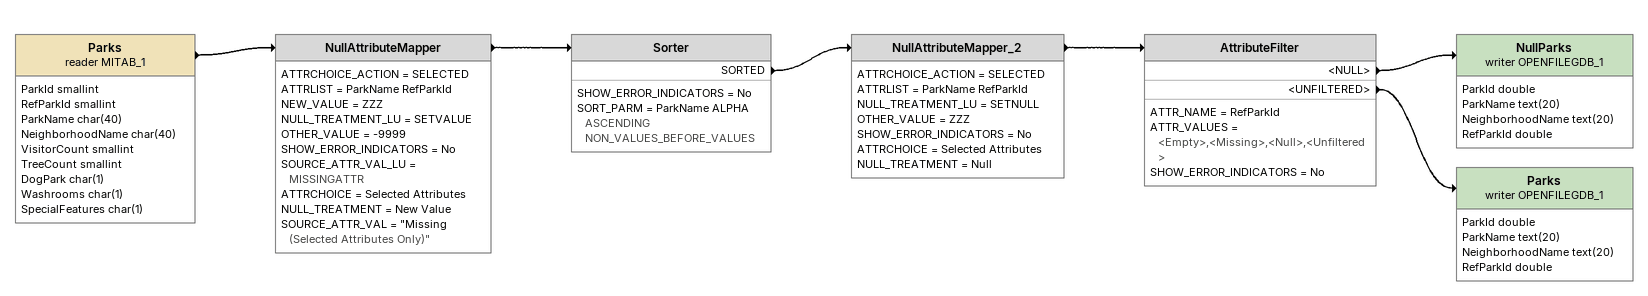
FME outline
Parks (reader MITAB_1)
    attributes: ParkId smallint, RefParkId smallint, ParkName char(40), NeighborhoodName char(40), VisitorCount smallint, TreeCount smallint, DogPark char(1), Washrooms char(1), SpecialFeatures char(1)
    -> NullAttributeMapper
NullAttributeMapper
    ATTRCHOICE_ACTION = SELECTED
    ATTRLIST = ParkName RefParkId
    NEW_VALUE = ZZZ
    NULL_TREATMENT_LU = SETVALUE
    OTHER_VALUE = -9999
    SHOW_ERROR_INDICATORS = No
    SOURCE_ATTR_VAL_LU = MISSINGATTR
    ATTRCHOICE = Selected Attributes
    NULL_TREATMENT = New Value
    SOURCE_ATTR_VAL = "Missing (Selected Attributes Only)"
    -> Sorter
Sorter
    SHOW_ERROR_INDICATORS = No
    SORT_PARM = ParkName ALPHA ASCENDING NON_VALUES_BEFORE_VALUES
    SORTED -> NullAttributeMapper_2
NullAttributeMapper_2
    ATTRCHOICE_ACTION = SELECTED
    ATTRLIST = ParkName RefParkId
    NULL_TREATMENT_LU = SETNULL
    OTHER_VALUE = ZZZ
    SHOW_ERROR_INDICATORS = No
    ATTRCHOICE = Selected Attributes
    NULL_TREATMENT = Null
    -> AttributeFilter
AttributeFilter
    ATTR_NAME = RefParkId
    ATTR_VALUES = <Empty>,<Missing>,<Null>,<Unfiltered>
    SHOW_ERROR_INDICATORS = No
    <NULL> -> NullParks (writer OPENFILEGDB_1)
    <UNFILTERED> -> Parks (writer OPENFILEGDB_1)
NullParks (writer OPENFILEGDB_1)
    attributes: ParkId double, ParkName text(20), NeighborhoodName text(20), RefParkId double
Parks (writer OPENFILEGDB_1)
    attributes: ParkId double, ParkName text(20), NeighborhoodName text(20), RefParkId double
